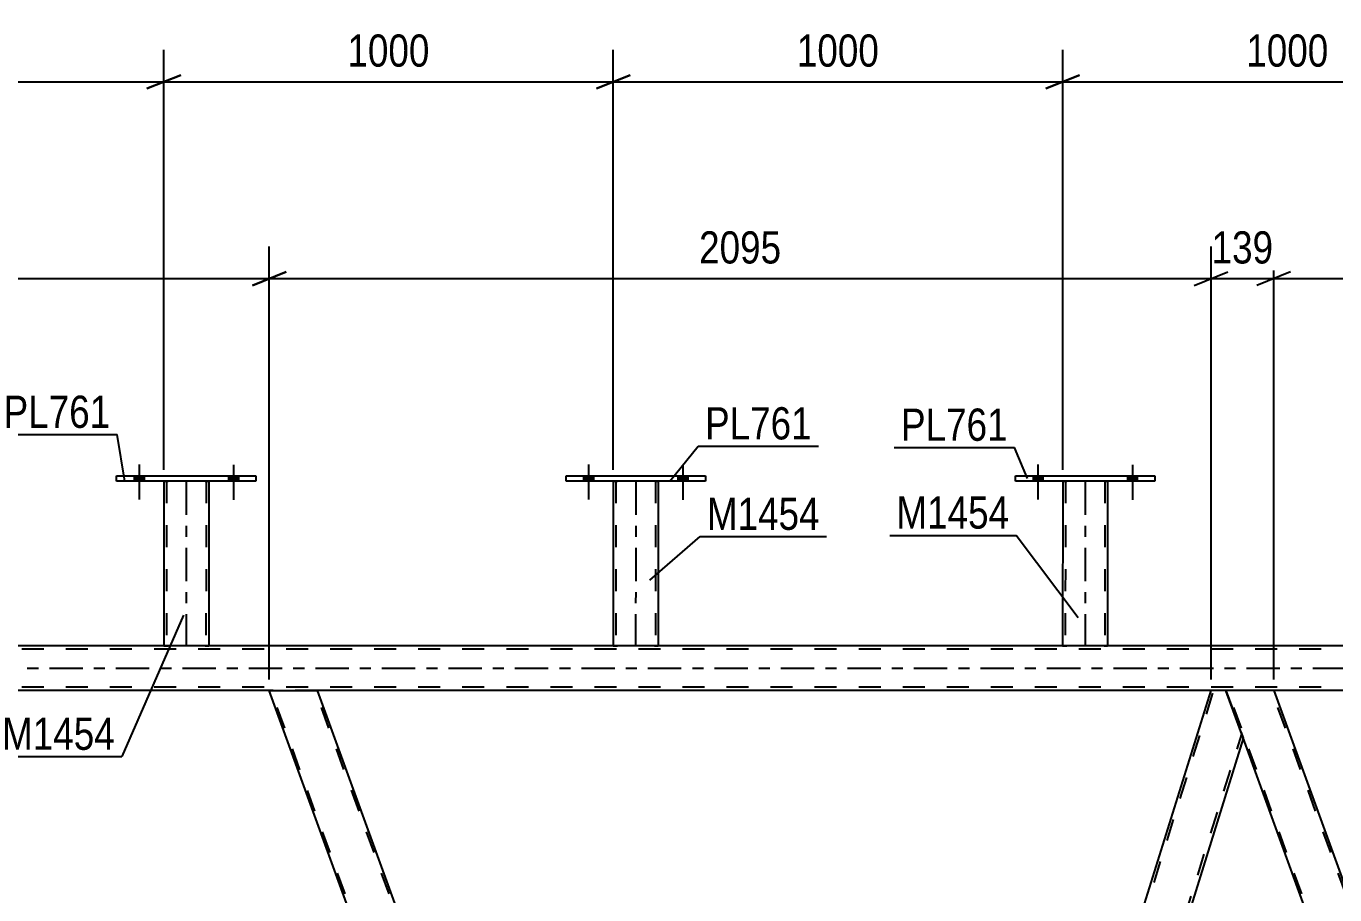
# Model space of a CAD drawing. Header units: millimetres. Extents: x 0 to 841, y 0 to 594.
# Drawn here: x 82.7 to 199.2, y 434.2 to 511.5 of the extents above; entities that cross this region are included whole.
import ezdxf

# ---------------------------------------------------------------- set-up
doc = ezdxf.new("R2010")
doc.units = ezdxf.units.MM
doc.linetypes.add('DXK_LINE_DOT2', pattern=[3.9198, 1.9599, -1.9599])
doc.linetypes.add('DXK_LINE_DOT3', pattern=[5.9187, 2.979, -0.9799, 0.9799, -0.9799])
doc.styles.add('Arial Narrow', font='ARIALN.TTF', dxfattribs={"height": 0.2})

# ---------------------------------------------------------------- blocks, each defined once
blk = doc.blocks.new('Part-814761001-3543 - 3038')
at = {"color": 2, "linetype": 'Continuous'}
for p, q in [((193.77, 452.36), (189.51, 452.36)), ((193.77, 452.36), (236.13, 335.95)), ((231.88, 335.95), (191.04, 448.16))]:
    blk.add_line(p, q, dxfattribs=at)
at = {"color": 7, "linetype": 'DXK_LINE_DOT2'}
for p, q in [((189.51, 452.36), (191.04, 448.16)), ((233.8, 331.14), (189.68, 452.36)), ((237.72, 331.14), (193.6, 452.36)), ((233.63, 331.14), (231.88, 335.95)), ((237.89, 331.14), (236.13, 335.95)), ((237.89, 331.14), (233.63, 331.14))]:
    blk.add_line(p, q, dxfattribs=at)
blk = doc.blocks.new('Bolt-814761001-3067 - 3038')
at = {"linetype": 'Continuous'}
for points in [[(172.35, 471), (173.23, 471), (173.23, 471.48), (172.35, 471.48)], [(180.75, 470.99), (181.63, 470.99), (181.63, 471.47), (180.75, 471.47)]]:
    blk.add_hatch(color=1, dxfattribs=at).paths.add_polyline_path(points)
at = {"color": 1, "linetype": 'Continuous'}
for p, q in [((172.79, 472.48), (172.79, 469.36)), ((181.19, 472.47), (181.19, 469.35)), ((172.35, 471.48), (172.35, 471)), ((173.23, 471.48), (173.23, 471)), ((180.75, 471.47), (180.75, 470.99)), ((181.63, 471.47), (181.63, 470.99))]:
    blk.add_line(p, q, dxfattribs=at)
blk = doc.blocks.new('Part-814761001-3467 - 3038')
at = {"color": 2, "linetype": 'Continuous'}
for p, q in [((94.99, 471), (94.98, 456.36)), ((98.99, 471), (98.98, 456.36)), ((95.02, 456.36), (94.98, 456.36)), ((95.12, 456.36), (95.02, 456.36)), ((95.28, 456.36), (95.12, 456.36)), ((98.69, 456.36), (95.28, 456.36)), ((98.84, 456.36), (98.69, 456.36)), ((98.95, 456.36), (98.84, 456.36)), ((98.98, 456.36), (98.95, 456.36))]:
    blk.add_line(p, q, dxfattribs=at)
at = {"color": 7, "linetype": 'DXK_LINE_DOT2'}
for p, q in [((94.99, 471), (94.99, 471)), ((94.99, 471), (94.99, 471)), ((94.99, 471), (94.99, 471)), ((95.02, 471), (94.99, 471)), ((94.99, 471), (95.02, 471)), ((95.13, 471), (95.02, 471)), ((95.02, 471), (95.13, 471)), ((95.25, 471), (95.13, 471)), ((95.13, 471), (95.28, 471)), ((95.23, 471), (95.22, 456.36)), ((95.23, 471), (95.23, 471)), ((95.25, 471), (95.23, 471)), ((95.23, 471), (95.25, 471)), ((98.69, 471), (95.25, 471)), ((95.3, 471), (95.25, 471)), ((95.25, 471), (95.3, 471)), ((98.69, 471), (95.28, 471)), ((98.6, 471), (95.3, 471)), ((95.3, 471), (95.38, 471)), ((98.68, 471), (95.38, 471)), ((98.68, 471), (98.6, 471)), ((98.73, 471), (98.68, 471)), ((98.68, 471), (98.73, 471)), ((98.69, 471), (98.85, 471)), ((98.85, 471), (98.69, 471)), ((98.75, 471), (98.73, 471)), ((98.73, 471), (98.75, 471)), ((98.75, 471), (98.74, 456.36)), ((98.75, 471), (98.75, 471)), ((98.85, 471), (98.95, 471)), ((98.95, 471), (98.85, 471)), ((98.95, 471), (98.99, 471)), ((98.99, 471), (98.95, 471)), ((98.99, 471), (98.99, 471)), ((98.99, 471), (98.99, 471)), ((98.99, 471), (98.99, 471)), ((94.98, 456.36), (95.02, 456.36)), ((95.02, 456.36), (95.12, 456.36)), ((95.12, 456.36), (95.28, 456.36)), ((95.24, 456.36), (95.22, 456.36)), ((95.22, 456.36), (95.24, 456.36)), ((95.29, 456.36), (95.24, 456.36)), ((95.24, 456.36), (95.28, 456.36)), ((98.69, 456.36), (95.28, 456.36)), ((95.28, 456.36), (95.29, 456.36)), ((98.59, 456.36), (95.29, 456.36)), ((95.29, 456.36), (95.37, 456.36)), ((98.67, 456.36), (95.37, 456.36)), ((98.67, 456.36), (98.59, 456.36)), ((98.72, 456.36), (98.67, 456.36)), ((98.67, 456.36), (98.72, 456.36)), ((98.69, 456.36), (98.84, 456.36)), ((98.74, 456.36), (98.72, 456.36)), ((98.72, 456.36), (98.74, 456.36)), ((98.84, 456.36), (98.95, 456.36)), ((98.95, 456.36), (98.98, 456.36))]:
    blk.add_line(p, q, dxfattribs=at)
at = {"color": 7, "linetype": 'DXK_LINE_DOT3'}
blk.add_line((96.99, 471), (96.98, 456.36), dxfattribs=at)
blk = doc.blocks.new('Bolt-814761001-3129 - 3038')
at = {"linetype": 'Continuous'}
for points in [[(92.35, 471), (93.23, 471), (93.23, 471.48), (92.35, 471.48)], [(100.75, 470.99), (101.63, 470.99), (101.63, 471.47), (100.75, 471.47)]]:
    blk.add_hatch(color=1, dxfattribs=at).paths.add_polyline_path(points)
at = {"color": 1, "linetype": 'Continuous'}
for p, q in [((92.79, 472.48), (92.79, 469.36)), ((101.19, 472.47), (101.19, 469.35)), ((92.35, 471.48), (92.35, 471)), ((93.23, 471.48), (93.23, 471)), ((100.75, 471.47), (100.75, 470.99)), ((101.63, 471.47), (101.63, 470.99))]:
    blk.add_line(p, q, dxfattribs=at)
blk = doc.blocks.new('Bolt-814761001-3130 - 3038')
at = {"linetype": 'Continuous'}
for points in [[(92.35, 471), (93.23, 471), (93.23, 471.48), (92.35, 471.48)], [(100.75, 470.99), (101.63, 470.99), (101.63, 471.47), (100.75, 471.47)]]:
    blk.add_hatch(color=1, dxfattribs=at).paths.add_polyline_path(points)
at = {"color": 1, "linetype": 'Continuous'}
for p, q in [((92.79, 472.48), (92.79, 469.36)), ((101.19, 472.47), (101.19, 469.35)), ((92.35, 471.48), (92.35, 471)), ((93.23, 471.48), (93.23, 471)), ((100.75, 471.47), (100.75, 470.99)), ((101.63, 471.47), (101.63, 470.99))]:
    blk.add_line(p, q, dxfattribs=at)
blk = doc.blocks.new('Bolt-814761001-3384 - 3038')
at = {"linetype": 'Continuous'}
for points in [[(172.35, 471), (173.23, 471), (173.23, 471.48), (172.35, 471.48)], [(180.75, 470.99), (181.63, 470.99), (181.63, 471.47), (180.75, 471.47)]]:
    blk.add_hatch(color=1, dxfattribs=at).paths.add_polyline_path(points)
at = {"color": 1, "linetype": 'Continuous'}
for p, q in [((172.79, 472.48), (172.79, 469.36)), ((181.19, 472.47), (181.19, 469.35)), ((172.35, 471.48), (172.35, 471)), ((173.23, 471.48), (173.23, 471)), ((180.75, 471.47), (180.75, 470.99)), ((181.63, 471.47), (181.63, 470.99))]:
    blk.add_line(p, q, dxfattribs=at)
blk = doc.blocks.new('Part-814761001-3207 - 3038')
at = {"color": 7, "linetype": 'DXK_LINE_DOT2'}
for p, q in [((758.52, 456.04), (37.45, 456.04)), ((98.98, 456.36), (94.98, 456.36)), ((138.98, 456.36), (134.98, 456.36)), ((178.98, 456.36), (174.98, 456.36)), ((758.52, 452.68), (37.45, 452.68)), ((108.63, 452.36), (104.37, 452.36)), ((193.77, 452.36), (188.19, 452.36))]:
    blk.add_line(p, q, dxfattribs=at)
at = {"color": 2, "linetype": 'Continuous'}
for p, q in [((94.98, 456.36), (58.98, 456.36)), ((134.98, 456.36), (98.98, 456.36)), ((174.98, 456.36), (138.98, 456.36)), ((214.98, 456.36), (178.98, 456.36)), ((104.37, 452.36), (37.45, 452.36)), ((188.19, 452.36), (108.63, 452.36)), ((273.33, 452.36), (193.77, 452.36))]:
    blk.add_line(p, q, dxfattribs=at)
at = {"color": 7, "linetype": 'DXK_LINE_DOT3'}
blk.add_line((37.45, 454.36), (758.52, 454.36), dxfattribs=at)
blk = doc.blocks.new('Part-814761001-3293 - 3038')
at = {"color": 2, "linetype": 'Continuous'}
for p, q in [((130.79, 471), (130.79, 471.48)), ((130.79, 471.48), (143.19, 471.47)), ((143.19, 470.99), (130.79, 471)), ((143.19, 471.47), (143.19, 470.99))]:
    blk.add_line(p, q, dxfattribs=at)
blk = doc.blocks.new('Part-814761001-3346 - 3038')
at = {"color": 2, "linetype": 'Continuous'}
for p, q in [((134.99, 471), (134.98, 456.36)), ((138.99, 471), (138.98, 456.36)), ((135.02, 456.36), (134.98, 456.36)), ((135.12, 456.36), (135.02, 456.36)), ((135.28, 456.36), (135.12, 456.36)), ((138.69, 456.36), (135.28, 456.36)), ((138.84, 456.36), (138.69, 456.36)), ((138.94, 456.36), (138.84, 456.36)), ((138.98, 456.36), (138.94, 456.36))]:
    blk.add_line(p, q, dxfattribs=at)
at = {"color": 7, "linetype": 'DXK_LINE_DOT2'}
for p, q in [((134.99, 471), (134.99, 471)), ((134.99, 471), (134.99, 471)), ((134.99, 471), (134.99, 471)), ((135.02, 471), (134.99, 471)), ((134.99, 471), (135.02, 471)), ((135.13, 471), (135.02, 471)), ((135.02, 471), (135.13, 471)), ((135.24, 471), (135.13, 471)), ((135.13, 471), (135.28, 471)), ((135.23, 471), (135.22, 456.36)), ((135.23, 471), (135.23, 471)), ((135.24, 471), (135.23, 471)), ((135.23, 471), (135.24, 471)), ((138.69, 471), (135.24, 471)), ((135.3, 471), (135.24, 471)), ((135.24, 471), (135.3, 471)), ((138.69, 471), (135.28, 471)), ((138.6, 471), (135.3, 471)), ((135.3, 471), (135.37, 471)), ((138.68, 471), (135.37, 471)), ((138.68, 471), (138.6, 471)), ((138.73, 471), (138.68, 471)), ((138.68, 471), (138.73, 471)), ((138.69, 471), (138.85, 471)), ((138.85, 471), (138.69, 471)), ((138.75, 471), (138.73, 471)), ((138.73, 471), (138.75, 471)), ((138.75, 471), (138.74, 456.36)), ((138.75, 471), (138.75, 471)), ((138.85, 471), (138.95, 471)), ((138.95, 471), (138.85, 471)), ((138.95, 471), (138.99, 471)), ((138.99, 471), (138.95, 471)), ((138.99, 471), (138.99, 471)), ((138.99, 471), (138.99, 471)), ((138.99, 471), (138.99, 471)), ((134.98, 456.36), (135.02, 456.36)), ((135.02, 456.36), (135.12, 456.36)), ((135.12, 456.36), (135.28, 456.36)), ((135.24, 456.36), (135.22, 456.36)), ((135.22, 456.36), (135.24, 456.36)), ((135.29, 456.36), (135.24, 456.36)), ((135.24, 456.36), (135.28, 456.36)), ((138.69, 456.36), (135.28, 456.36)), ((135.28, 456.36), (135.29, 456.36)), ((138.59, 456.36), (135.29, 456.36)), ((135.29, 456.36), (135.37, 456.36)), ((138.67, 456.36), (135.37, 456.36)), ((138.67, 456.36), (138.59, 456.36)), ((138.72, 456.36), (138.67, 456.36)), ((138.67, 456.36), (138.72, 456.36)), ((138.69, 456.36), (138.84, 456.36)), ((138.74, 456.36), (138.72, 456.36)), ((138.72, 456.36), (138.74, 456.36)), ((138.84, 456.36), (138.94, 456.36)), ((138.94, 456.36), (138.98, 456.36))]:
    blk.add_line(p, q, dxfattribs=at)
at = {"color": 7, "linetype": 'DXK_LINE_DOT3'}
blk.add_line((136.99, 471), (136.98, 456.36), dxfattribs=at)
blk = doc.blocks.new('Part-814761001-3395 - 3038')
at = {"color": 2, "linetype": 'Continuous'}
for p, q in [((90.79, 471), (90.79, 471.48)), ((90.79, 471.48), (103.19, 471.47)), ((103.19, 470.99), (90.79, 471)), ((103.19, 471.47), (103.19, 470.99))]:
    blk.add_line(p, q, dxfattribs=at)
blk = doc.blocks.new('Part-814761001-3452 - 3038')
at = {"color": 2, "linetype": 'Continuous'}
for p, q in [((174.99, 471), (174.98, 456.36)), ((178.99, 471), (178.98, 456.36)), ((175.02, 456.36), (174.98, 456.36)), ((175.12, 456.36), (175.02, 456.36)), ((175.28, 456.36), (175.12, 456.36)), ((178.69, 456.36), (175.28, 456.36)), ((178.84, 456.36), (178.69, 456.36)), ((178.94, 456.36), (178.84, 456.36)), ((178.98, 456.36), (178.94, 456.36))]:
    blk.add_line(p, q, dxfattribs=at)
at = {"color": 7, "linetype": 'DXK_LINE_DOT2'}
for p, q in [((174.99, 471), (174.99, 471)), ((174.99, 471), (174.99, 471)), ((174.99, 471), (174.99, 471)), ((175.02, 471), (174.99, 471)), ((174.99, 471), (175.02, 471)), ((175.13, 471), (175.02, 471)), ((175.02, 471), (175.13, 471)), ((175.28, 471), (175.13, 471)), ((175.13, 471), (175.28, 471)), ((175.23, 471), (175.22, 456.36)), ((175.23, 471), (175.23, 471)), ((175.24, 471), (175.23, 471)), ((175.23, 471), (175.24, 471)), ((175.3, 471), (175.24, 471)), ((175.24, 471), (175.3, 471)), ((178.69, 471), (175.28, 471)), ((178.69, 471), (175.28, 471)), ((178.6, 471), (175.3, 471)), ((175.3, 471), (175.37, 471)), ((178.68, 471), (175.37, 471)), ((178.68, 471), (178.6, 471)), ((178.73, 471), (178.68, 471)), ((178.68, 471), (178.73, 471)), ((178.69, 471), (178.85, 471)), ((178.85, 471), (178.69, 471)), ((178.75, 471), (178.73, 471)), ((178.73, 471), (178.75, 471)), ((178.75, 471), (178.74, 456.36)), ((178.75, 471), (178.75, 471)), ((178.85, 471), (178.95, 471)), ((178.95, 471), (178.85, 471)), ((178.95, 471), (178.99, 471)), ((178.99, 471), (178.95, 471)), ((178.99, 471), (178.99, 471)), ((178.99, 471), (178.99, 471)), ((178.99, 471), (178.99, 471)), ((174.98, 456.36), (175.02, 456.36)), ((175.02, 456.36), (175.12, 456.36)), ((175.12, 456.36), (175.28, 456.36)), ((175.24, 456.36), (175.22, 456.36)), ((175.22, 456.36), (175.24, 456.36)), ((175.29, 456.36), (175.24, 456.36)), ((175.24, 456.36), (175.28, 456.36)), ((178.69, 456.36), (175.28, 456.36)), ((175.28, 456.36), (175.29, 456.36)), ((178.59, 456.36), (175.29, 456.36)), ((175.29, 456.36), (175.37, 456.36)), ((178.67, 456.36), (175.37, 456.36)), ((178.67, 456.36), (178.59, 456.36)), ((178.72, 456.36), (178.67, 456.36)), ((178.67, 456.36), (178.72, 456.36)), ((178.69, 456.36), (178.84, 456.36)), ((178.74, 456.36), (178.72, 456.36)), ((178.72, 456.36), (178.74, 456.36)), ((178.84, 456.36), (178.94, 456.36)), ((178.94, 456.36), (178.98, 456.36))]:
    blk.add_line(p, q, dxfattribs=at)
at = {"color": 7, "linetype": 'DXK_LINE_DOT3'}
blk.add_line((176.99, 471), (176.98, 456.36), dxfattribs=at)
blk = doc.blocks.new('Part-814761001-3462 - 3038')
at = {"color": 2, "linetype": 'Continuous'}
for p, q in [((170.79, 471), (170.79, 471.48)), ((170.79, 471.48), (183.19, 471.47)), ((183.19, 470.99), (170.79, 471)), ((183.19, 471.47), (183.19, 470.99))]:
    blk.add_line(p, q, dxfattribs=at)
blk = doc.blocks.new('Bolt-814761001-3473 - 3038')
at = {"linetype": 'Continuous'}
for points in [[(132.35, 471), (133.23, 471), (133.23, 471.48), (132.35, 471.48)], [(140.75, 470.99), (141.63, 470.99), (141.63, 471.47), (140.75, 471.47)]]:
    blk.add_hatch(color=1, dxfattribs=at).paths.add_polyline_path(points)
at = {"color": 1, "linetype": 'Continuous'}
for p, q in [((132.79, 472.48), (132.79, 469.36)), ((141.19, 472.47), (141.19, 469.35)), ((132.35, 471.48), (132.35, 471)), ((133.23, 471.48), (133.23, 471)), ((140.75, 471.47), (140.75, 470.99)), ((141.63, 471.47), (141.63, 470.99))]:
    blk.add_line(p, q, dxfattribs=at)
blk = doc.blocks.new('Part-814761001-3559 - 3038')
at = {"color": 2, "linetype": 'Continuous'}
for p, q in [((148.5, 331.14), (104.37, 452.36)), ((104.37, 452.36), (108.63, 452.36)), ((108.63, 452.36), (151.51, 334.56))]:
    blk.add_line(p, q, dxfattribs=at)
at = {"color": 7, "linetype": 'DXK_LINE_DOT2'}
for p, q in [((148.67, 331.14), (104.54, 452.36)), ((152.58, 331.14), (108.46, 452.36)), ((152.75, 331.14), (151.51, 334.56)), ((152.75, 331.14), (148.5, 331.14))]:
    blk.add_line(p, q, dxfattribs=at)
blk = doc.blocks.new('Part-814761001-3564 - 3038')
at = {"color": 2, "linetype": 'Continuous'}
for p, q in [((151.49, 334.61), (188.19, 452.36)), ((189.51, 452.36), (188.19, 452.36)), ((191.04, 448.16), (189.51, 452.36)), ((191.06, 448.11), (154.6, 331.14)), ((152.75, 331.14), (151.51, 334.56))]:
    blk.add_line(p, q, dxfattribs=at)
at = {"color": 7, "linetype": 'DXK_LINE_DOT2'}
for p, q in [((151.62, 334.24), (188.44, 452.36)), ((154.35, 331.14), (190.92, 448.48)), ((191.06, 448.11), (191.04, 448.16)), ((191.06, 448.11), (191.04, 448.16)), ((151.49, 334.61), (151.51, 334.56)), ((154.6, 331.14), (152.75, 331.14))]:
    blk.add_line(p, q, dxfattribs=at)
blk = doc.blocks.new('Bolt-814761001-3565 - 3038')
at = {"linetype": 'Continuous'}
for points in [[(132.35, 471), (133.23, 471), (133.23, 471.48), (132.35, 471.48)], [(140.75, 470.99), (141.63, 470.99), (141.63, 471.47), (140.75, 471.47)]]:
    blk.add_hatch(color=1, dxfattribs=at).paths.add_polyline_path(points)
at = {"color": 1, "linetype": 'Continuous'}
for p, q in [((132.79, 472.48), (132.79, 469.36)), ((141.19, 472.47), (141.19, 469.35)), ((132.35, 471.48), (132.35, 471)), ((133.23, 471.48), (133.23, 471)), ((140.75, 471.47), (140.75, 470.99)), ((141.63, 471.47), (141.63, 470.99))]:
    blk.add_line(p, q, dxfattribs=at)
blk = doc.blocks.new('StraightDimension-814761001-4622 - 3038')
at = {"color": 7, "linetype": 'Continuous'}
for p, q in [((94.99, 472), (94.99, 509.4)), ((134.99, 472), (134.99, 509.4)), ((96.49, 507.15), (93.49, 505.95)), ((133.49, 505.95), (136.49, 507.15)), ((94.99, 506.55), (134.99, 506.55))]:
    blk.add_line(p, q, dxfattribs=at)
at = {"color": 0}
blk.add_wipeout([(119.24, 507.3), (119.24, 511.5), (110.73, 511.5), (110.73, 507.3)], dxfattribs=at)
at = {"color": 3, "style": 'Arial Narrow'}
blk.add_text('1000', height=2.863, dxfattribs=at).set_placement((111.33, 507.9))
blk = doc.blocks.new('StraightDimension-814761001-9244 - 3038')
at = {"color": 7, "linetype": 'Continuous'}
for p, q in [((193.77, 453.36), (193.77, 491.88)), ((273.33, 453.36), (273.33, 491.88)), ((195.27, 489.63), (192.27, 488.43)), ((271.83, 488.43), (274.83, 489.63)), ((193.77, 489.03), (273.33, 489.03))]:
    blk.add_line(p, q, dxfattribs=at)
at = {"color": 0}
blk.add_wipeout([(237.8, 489.78), (237.8, 493.98), (229.29, 493.98), (229.29, 489.78)], dxfattribs=at)
at = {"color": 3, "style": 'Arial Narrow'}
blk.add_text('1989', height=2.863, dxfattribs=at).set_placement((229.89, 490.38))
blk = doc.blocks.new('StraightDimension-814761001-3725 - 3038')
at = {"color": 7, "linetype": 'Continuous'}
for p, q in [((37.45, 451.36), (37.45, 401.37)), ((83.03, 332.14), (83.03, 406.62)), ((38.95, 404.37), (35.95, 403.17)), ((81.53, 403.17), (84.53, 404.37)), ((37.45, 403.77), (83.03, 403.77))]:
    blk.add_line(p, q, dxfattribs=at)
at = {"color": 0}
blk.add_wipeout([(64.49, 404.52), (64.49, 408.72), (55.98, 408.72), (55.98, 404.52)], dxfattribs=at)
at = {"color": 3, "style": 'Arial Narrow'}
blk.add_text('1139', height=2.863, dxfattribs=at).set_placement((56.58, 405.12))
blk = doc.blocks.new('StraightDimension-814761001-4612 - 3038')
at = {"color": 7, "linetype": 'Continuous'}
for p, q in [((54.98, 472), (54.98, 509.4)), ((94.99, 472), (94.99, 509.4)), ((56.48, 507.15), (53.48, 505.95)), ((93.49, 505.95), (96.49, 507.15)), ((54.98, 506.55), (94.99, 506.55))]:
    blk.add_line(p, q, dxfattribs=at)
at = {"color": 0}
blk.add_wipeout([(79.24, 507.3), (79.24, 511.5), (70.73, 511.5), (70.73, 507.3)], dxfattribs=at)
at = {"color": 3, "style": 'Arial Narrow'}
blk.add_text('1000', height=2.863, dxfattribs=at).set_placement((71.33, 507.9))
blk = doc.blocks.new('StraightDimension-814761001-4632 - 3038')
at = {"color": 7, "linetype": 'Continuous'}
for p, q in [((134.99, 472), (134.99, 509.4)), ((174.99, 472), (174.99, 509.4)), ((136.49, 507.15), (133.49, 505.95)), ((173.49, 505.95), (176.49, 507.15)), ((134.99, 506.55), (174.99, 506.55))]:
    blk.add_line(p, q, dxfattribs=at)
at = {"color": 0}
blk.add_wipeout([(159.24, 507.3), (159.24, 511.5), (150.73, 511.5), (150.73, 507.3)], dxfattribs=at)
at = {"color": 3, "style": 'Arial Narrow'}
blk.add_text('1000', height=2.863, dxfattribs=at).set_placement((151.33, 507.9))
blk = doc.blocks.new('StraightDimension-814761001-4642 - 3038')
at = {"color": 7, "linetype": 'Continuous'}
for p, q in [((174.99, 472), (174.99, 509.4)), ((214.99, 472), (214.99, 509.4)), ((176.49, 507.15), (173.49, 505.95)), ((213.49, 505.95), (216.49, 507.15)), ((174.99, 506.55), (214.99, 506.55))]:
    blk.add_line(p, q, dxfattribs=at)
at = {"color": 0}
blk.add_wipeout([(199.24, 507.3), (199.24, 511.5), (190.73, 511.5), (190.73, 507.3)], dxfattribs=at)
at = {"color": 3, "style": 'Arial Narrow'}
blk.add_text('1000', height=2.863, dxfattribs=at).set_placement((191.33, 507.9))
blk = doc.blocks.new('StraightDimension-814761001-9245 - 3038')
at = {"color": 7, "linetype": 'Continuous'}
for p, q in [((188.19, 453.36), (188.19, 491.88)), ((193.77, 453.36), (193.77, 491.88)), ((186.69, 488.43), (189.69, 489.63)), ((195.27, 489.63), (192.27, 488.43)), ((188.19, 489.03), (193.77, 489.03))]:
    blk.add_line(p, q, dxfattribs=at)
at = {"color": 0}
blk.add_wipeout([(194.32, 489.78), (194.32, 493.98), (187.64, 493.98), (187.64, 489.78)], dxfattribs=at)
at = {"color": 3, "style": 'Arial Narrow'}
blk.add_text('139', height=2.863, dxfattribs=at).set_placement((188.24, 490.38))
blk = doc.blocks.new('StraightDimension-814761001-9246 - 3038')
at = {"color": 7, "linetype": 'Continuous'}
for p, q in [((104.37, 453.36), (104.37, 491.88)), ((188.19, 453.36), (188.19, 491.88)), ((105.87, 489.63), (102.87, 488.43)), ((186.69, 488.43), (189.69, 489.63)), ((104.37, 489.03), (188.19, 489.03))]:
    blk.add_line(p, q, dxfattribs=at)
at = {"color": 0}
blk.add_wipeout([(150.54, 489.78), (150.54, 493.98), (142.03, 493.98), (142.03, 489.78)], dxfattribs=at)
at = {"color": 3, "style": 'Arial Narrow'}
blk.add_text('2095', height=2.863, dxfattribs=at).set_placement((142.63, 490.38))
blk = doc.blocks.new('StraightDimension-814761001-9247 - 3038')
at = {"color": 7, "linetype": 'Continuous'}
for p, q in [((37.45, 457.36), (37.45, 491.88)), ((104.37, 453.36), (104.37, 491.88)), ((38.95, 489.63), (35.95, 488.43)), ((102.87, 488.43), (105.87, 489.63)), ((37.45, 489.03), (104.37, 489.03))]:
    blk.add_line(p, q, dxfattribs=at)
at = {"color": 0}
blk.add_wipeout([(75.17, 489.78), (75.17, 493.98), (66.66, 493.98), (66.66, 489.78)], dxfattribs=at)
at = {"color": 3, "style": 'Arial Narrow'}
blk.add_text('1673', height=2.863, dxfattribs=at).set_placement((67.26, 490.38))
blk = doc.blocks.new('Mark-814761001-3463 - 3038')
at = {"color": 30, "linetype": 'Continuous'}
for p in [(96.75, 459.07), (79.99, 446.49)]:
    blk.add_line(p, (91.24, 446.49), dxfattribs=at)
at = {"color": 0}
blk.add_wipeout([(90.64, 447.09), (90.64, 450.09), (80.59, 450.09), (80.59, 447.09)], dxfattribs=at)
blk.add_wipeout([(90.64, 447.09), (90.64, 450.09), (80.59, 450.09), (80.59, 447.09)], dxfattribs=at)
at = {"color": 3, "style": 'Arial Narrow'}
blk.add_text('M1454', height=2.863, dxfattribs=at).set_placement((80.59, 447.09))
blk = doc.blocks.new('Mark-814761001-3448 - 3038')
at = {"color": 30, "linetype": 'Continuous'}
for p in [(159.59, 466.18), (176.36, 458.85)]:
    blk.add_line(p, (170.84, 466.18), dxfattribs=at)
at = {"color": 0}
blk.add_wipeout([(170.24, 466.78), (170.24, 469.78), (160.19, 469.78), (160.19, 466.78)], dxfattribs=at)
blk.add_wipeout([(170.24, 466.78), (170.24, 469.78), (160.19, 469.78), (160.19, 466.78)], dxfattribs=at)
at = {"color": 3, "style": 'Arial Narrow'}
blk.add_text('M1454', height=2.863, dxfattribs=at).set_placement((160.19, 466.78))
blk = doc.blocks.new('Mark-814761001-3289 - 3038')
at = {"color": 30, "linetype": 'Continuous'}
for p, q in [((140.01, 470.99), (142.56, 474.12)), ((142.56, 474.12), (153.26, 474.12))]:
    blk.add_line(p, q, dxfattribs=at)
at = {"color": 0}
blk.add_wipeout([(152.66, 474.72), (152.66, 477.72), (143.16, 477.72), (143.16, 474.72)], dxfattribs=at)
blk.add_wipeout([(152.66, 474.72), (152.66, 477.72), (143.16, 477.72), (143.16, 474.72)], dxfattribs=at)
at = {"color": 3, "style": 'Arial Narrow'}
blk.add_text('PL761', height=2.863, dxfattribs=at).set_placement((143.16, 474.72))
blk = doc.blocks.new('Mark-814761001-3342 - 3038')
at = {"color": 30, "linetype": 'Continuous'}
for p, q in [((138.23, 462.2), (142.72, 466.07)), ((142.72, 466.07), (153.97, 466.07))]:
    blk.add_line(p, q, dxfattribs=at)
at = {"color": 0}
blk.add_wipeout([(153.37, 466.67), (153.37, 469.67), (143.32, 469.67), (143.32, 466.67)], dxfattribs=at)
blk.add_wipeout([(153.37, 466.67), (153.37, 469.67), (143.32, 469.67), (143.32, 466.67)], dxfattribs=at)
at = {"color": 3, "style": 'Arial Narrow'}
blk.add_text('M1454', height=2.863, dxfattribs=at).set_placement((143.32, 466.67))
blk = doc.blocks.new('Mark-814761001-3391 - 3038')
at = {"color": 30, "linetype": 'Continuous'}
for p in [(80.13, 475.15), (91.52, 471)]:
    blk.add_line(p, (90.84, 475.15), dxfattribs=at)
at = {"color": 0}
blk.add_wipeout([(90.24, 475.75), (90.24, 478.75), (80.73, 478.75), (80.73, 475.75)], dxfattribs=at)
blk.add_wipeout([(90.24, 475.75), (90.24, 478.75), (80.73, 478.75), (80.73, 475.75)], dxfattribs=at)
at = {"color": 3, "style": 'Arial Narrow'}
blk.add_text('PL761', height=2.863, dxfattribs=at).set_placement((80.73, 475.75))
blk = doc.blocks.new('Mark-814761001-3458 - 3038')
at = {"color": 30, "linetype": 'Continuous'}
for p in [(160, 474), (171.87, 471.24)]:
    blk.add_line(p, (170.7, 474), dxfattribs=at)
at = {"color": 0}
blk.add_wipeout([(170.1, 474.6), (170.1, 477.6), (160.6, 477.6), (160.6, 474.6)], dxfattribs=at)
blk.add_wipeout([(170.1, 474.6), (170.1, 477.6), (160.6, 477.6), (160.6, 474.6)], dxfattribs=at)
at = {"color": 3, "style": 'Arial Narrow'}
blk.add_text('PL761', height=2.863, dxfattribs=at).set_placement((160.6, 474.6))

msp = doc.modelspace()

# ---------------------------------------------------------------- block references
for name in ['Bolt-814761001-3129 - 3038', 'Bolt-814761001-3130 - 3038', 'Bolt-814761001-3473 - 3038', 'Bolt-814761001-3565 - 3038', 'Bolt-814761001-3067 - 3038', 'Bolt-814761001-3384 - 3038', 'Part-814761001-3395 - 3038', 'Part-814761001-3467 - 3038', 'Part-814761001-3293 - 3038', 'Part-814761001-3346 - 3038', 'Part-814761001-3462 - 3038', 'Part-814761001-3452 - 3038', 'Part-814761001-3207 - 3038', 'Part-814761001-3559 - 3038', 'Part-814761001-3564 - 3038', 'Part-814761001-3543 - 3038', 'StraightDimension-814761001-3725 - 3038']:
    msp.add_blockref(name, (0, 0))

# ---------------------------------------------------------------- next in the draw order: block references
for name in ['StraightDimension-814761001-4622 - 3038', 'StraightDimension-814761001-9244 - 3038']:
    msp.add_blockref(name, (0, 0))

# ---------------------------------------------------------------- next in the draw order: block references
for name in ['StraightDimension-814761001-4612 - 3038', 'StraightDimension-814761001-4632 - 3038']:
    msp.add_blockref(name, (0, 0))

# ---------------------------------------------------------------- next in the draw order: block references
msp.add_blockref('StraightDimension-814761001-4642 - 3038', (0, 0))

# ---------------------------------------------------------------- next in the draw order: block references
msp.add_blockref('StraightDimension-814761001-9245 - 3038', (0, 0))

# ---------------------------------------------------------------- next in the draw order: block references
msp.add_blockref('StraightDimension-814761001-9246 - 3038', (0, 0))

# ---------------------------------------------------------------- next in the draw order: block references
for name in ['StraightDimension-814761001-9247 - 3038', 'Mark-814761001-3289 - 3038', 'Mark-814761001-3458 - 3038', 'Mark-814761001-3342 - 3038', 'Mark-814761001-3448 - 3038']:
    msp.add_blockref(name, (0, 0))

# ---------------------------------------------------------------- next in the draw order: block references
for name in ['Mark-814761001-3391 - 3038', 'Mark-814761001-3463 - 3038']:
    msp.add_blockref(name, (0, 0))

doc.saveas('drawing.dxf')
